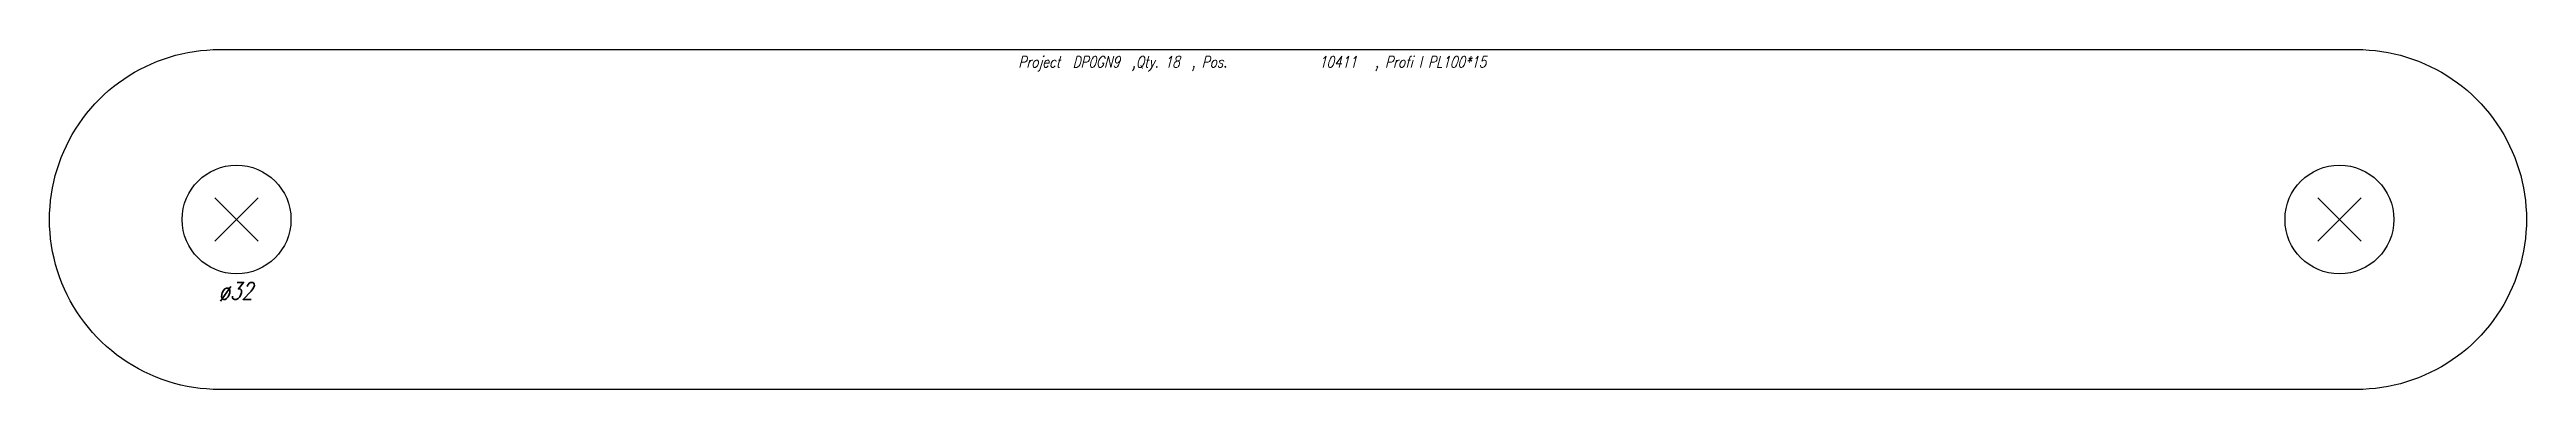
# Model space of a CAD drawing. Extents: x 0 to 728, y -50 to 50.
import ezdxf

# ---------------------------------------------------------------- set-up
doc = ezdxf.new("R2010")
doc.units = 0
doc.header["$LTSCALE"] = 10
for name, color, linetype in [('BEZ_SCHRAUBEN', 7, 'CONTINUOUS'), ('SCHRAUBEN', 7, 'CONTINUOUS'), ('TEILE', 7, 'CONTINUOUS'), ('UNTERSCHRIFT', 7, 'CONTINUOUS')]:
    doc.layers.add(name, color=color, linetype=linetype)
doc.styles.get("Standard").update_dxf_attribs({"font": 'ROMANS'})

msp = doc.modelspace()

# ---------------------------------------------------------------- linework, layer by layer
at = {"layer": 'SCHRAUBEN', "color": 6}
for p, q in [((61.396973, 6.400001), (48.596973, -6.400001)), ((48.596973, 6.400001), (61.396973, -6.400001)), ((679.818115, 6.400001), (667.018127, -6.400001)), ((667.018127, 6.400001), (679.818115, -6.400001))]:
    msp.add_line(p, q, dxfattribs=at)
at = {"layer": 'SCHRAUBEN', "color": 2}
for centre in [(54.996971, 0), (673.418091, 0)]:
    msp.add_circle(centre, 16, dxfattribs=at)
at = {"layer": 'TEILE', "color": 2}
for p, q in [((25.000107, 43.301334), (26.636681, 44.205833)), ((26.636681, 44.205833), (28.305933, 45.048504)), ((28.305933, 45.048504), (30.005524, 45.828171)), ((30.005524, 45.828171), (31.733076, 46.543736)), ((31.733076, 46.543736), (33.486176, 47.194214)), ((33.486176, 47.194214), (35.262371, 47.778683)), ((35.262371, 47.778683), (37.059177, 48.296326)), ((37.059177, 48.296326), (38.874084, 48.746429)), ((38.874084, 48.746429), (40.704544, 49.128349)), ((40.704544, 49.128349), (42.548012, 49.441563)), ((42.548012, 49.441563), (44.401901, 49.685627)), ((44.401901, 49.685627), (46.263622, 49.860199)), ((46.263622, 49.860199), (48.130566, 49.965042)), ((48.130566, 49.965042), (50.000122, 50)), ((50.000122, 50), (50, 50)), ((50, 50), (678.418091, 50)), ((678.418091, 50), (680.28772, 49.965054)), ((680.28772, 49.965054), (682.154602, 49.86021)), ((682.154602, 49.86021), (684.016357, 49.685635)), ((684.016357, 49.685635), (685.870239, 49.441566)), ((685.870239, 49.441566), (687.713684, 49.128349)), ((687.713684, 49.128349), (689.544128, 48.746422)), ((689.544128, 48.746422), (691.359131, 48.296322)), ((691.359131, 48.296322), (693.155884, 47.778671)), ((693.155884, 47.778671), (694.932129, 47.194199)), ((694.932129, 47.194199), (696.685181, 46.543724)), ((696.685181, 46.543724), (698.41272, 45.828148)), ((698.41272, 45.828148), (700.112305, 45.048481)), ((700.112305, 45.048481), (701.781555, 44.205803)), ((701.781555, 44.205803), (703.418091, 43.301308)), ((14.644726, 35.355404), (15.991432, 36.65266)), ((15.991432, 36.65266), (17.385706, 37.898651)), ((17.385706, 37.898651), (18.825592, 39.09164)), ((18.825592, 39.09164), (20.309078, 40.229954)), ((20.309078, 40.229954), (21.834091, 41.312004)), ((21.834091, 41.312004), (23.398497, 42.336273)), ((23.398497, 42.336273), (25.000107, 43.301334)), ((703.418091, 43.301308), (705.019775, 42.336243)), ((705.019775, 42.336243), (706.584167, 41.311974)), ((706.584167, 41.311974), (708.109131, 40.229919)), ((708.109131, 40.229919), (709.592651, 39.09161)), ((709.592651, 39.09161), (711.032471, 37.898621)), ((711.032471, 37.898621), (712.426758, 36.652626)), ((712.426758, 36.652626), (713.773499, 35.35537)), ((8.688099, 28.166061), (9.770153, 29.691069)), ((9.770153, 29.691069), (10.908474, 31.174549)), ((10.908474, 31.174549), (12.101467, 32.614433)), ((12.101467, 32.614433), (13.347465, 34.008701)), ((13.347465, 34.008701), (14.644726, 35.355404)), ((713.773499, 35.35537), (715.07074, 34.008667)), ((715.07074, 34.008667), (716.316772, 32.614399)), ((716.316772, 32.614399), (717.509705, 31.174517)), ((717.509705, 31.174517), (718.64801, 29.691032)), ((718.64801, 29.691032), (719.730103, 28.166025)), ((4.951578, 21.694231), (5.794255, 23.363478)), ((5.794255, 23.363478), (6.698759, 25.00005)), ((6.698759, 25.00005), (7.663823, 26.601658)), ((7.663823, 26.601658), (8.688099, 28.166061)), ((719.730103, 28.166025), (720.754333, 26.601624)), ((720.754333, 26.601624), (721.719421, 25.000019)), ((721.719421, 25.000019), (722.623901, 23.363447)), ((722.623901, 23.363447), (723.466553, 21.694201)), ((1.703715, 12.940977), (2.221368, 14.737787)), ((2.221368, 14.737787), (2.805845, 16.513987)), ((2.805845, 16.513987), (3.456326, 18.267088)), ((3.456326, 18.267088), (4.171905, 19.994642)), ((4.171905, 19.994642), (4.951578, 21.694231)), ((723.466553, 21.694201), (724.246216, 19.994614)), ((724.246216, 19.994614), (724.961853, 18.267061)), ((724.961853, 18.267061), (725.612305, 16.51396)), ((725.612305, 16.51396), (726.196777, 14.737764)), ((726.196777, 14.737764), (726.714417, 12.940956)), ((0.31439, 5.59823), (0.55846, 7.452125)), ((0.55846, 7.452125), (0.871679, 9.295596)), ((0.871679, 9.295596), (1.253609, 11.126066)), ((1.253609, 11.126066), (1.703715, 12.940977)), ((726.714417, 12.940956), (727.164551, 11.126049)), ((727.164551, 11.126049), (727.546448, 9.29558)), ((727.546448, 9.29558), (727.859619, 7.452111)), ((727.859619, 7.452111), (728.103699, 5.59822)), ((0, 0), (0.034965, 1.869557)), ((0.000005, 0.00012), (0, 0)), ((0, 0), (0, 0)), ((0.036691, -1.915021), (0.000005, 0.00012)), ((0.034965, 1.869557), (0.13981, 3.736506)), ((0.13981, 3.736506), (0.31439, 5.59823)), ((728.103699, 5.59822), (728.278259, 3.7365)), ((728.278259, 3.7365), (728.383179, 1.869553)), ((728.383179, 1.869553), (728.418091, -0.000008)), ((728.418091, 0), (728.383179, -1.869561)), ((728.418091, -0.000008), (728.418091, 0)), ((728.418091, 0), (728.418091, 0)), ((0.146706, -3.827352), (0.036691, -1.915021)), ((0.329888, -5.734066), (0.146706, -3.827352)), ((0.585968, -7.632363), (0.329888, -5.734066)), ((728.103699, -5.598228), (727.859619, -7.452119)), ((728.278259, -3.736507), (728.103699, -5.598228)), ((728.383179, -1.869561), (728.278259, -3.736507)), ((0.91457, -9.51946), (0.585968, -7.632363)), ((1.315213, -11.392585), (0.91457, -9.51946)), ((1.787307, -13.248989), (1.315213, -11.392585)), ((2.33016, -15.08595), (1.787307, -13.248989)), ((726.714417, -12.940964), (726.196777, -14.737772)), ((727.164551, -11.126056), (726.714417, -12.940964)), ((727.546448, -9.295588), (727.164551, -11.126056)), ((727.859619, -7.452119), (727.546448, -9.295588)), ((2.942976, -16.90077), (2.33016, -15.08595)), ((3.624855, -18.690784), (2.942976, -16.90077)), ((4.374796, -20.453367), (3.624855, -18.690784)), ((5.191699, -22.185934), (4.374796, -20.453367)), ((723.466553, -21.694206), (722.623901, -23.363455)), ((724.246216, -19.994619), (723.466553, -21.694206)), ((724.961853, -18.267067), (724.246216, -19.994619)), ((725.612244, -16.513968), (724.961853, -18.267067)), ((726.196777, -14.737772), (725.612244, -16.513968)), ((6.074364, -23.885937), (5.191699, -22.185934)), ((7.021496, -25.550884), (6.074364, -23.885937)), ((8.031706, -27.178333), (7.021496, -25.550884)), ((9.10351, -28.765896), (8.031706, -27.178333)), ((10.235336, -30.311237), (9.10351, -28.765896)), ((719.730103, -28.166031), (718.64801, -29.691038)), ((720.754333, -26.601629), (719.730103, -28.166031)), ((721.719421, -25.000023), (720.754333, -26.601629)), ((722.623901, -23.363455), (721.719421, -25.000023)), ((11.425523, -31.812094), (10.235336, -30.311237)), ((12.672321, -33.266262), (11.425523, -31.812094)), ((13.973906, -34.671604), (12.672321, -33.266262)), ((15.328363, -36.026062), (13.973906, -34.671604)), ((16.733706, -37.327648), (15.328363, -36.026062)), ((713.773499, -35.355373), (712.426758, -36.65263)), ((715.07074, -34.008671), (713.773499, -35.355373)), ((716.316772, -32.614403), (715.07074, -34.008671)), ((717.509705, -31.174522), (716.316772, -32.614403)), ((718.64801, -29.691038), (717.509705, -31.174522)), ((18.187872, -38.574448), (16.733706, -37.327648)), ((19.688726, -39.764637), (18.187872, -38.574448)), ((21.23407, -40.896461), (19.688726, -39.764637)), ((22.821627, -41.968269), (21.23407, -40.896461)), ((24.449074, -42.978481), (22.821627, -41.968269)), ((26.114021, -43.925613), (24.449074, -42.978481)), ((703.418091, -43.301308), (701.781555, -44.205811)), ((705.019775, -42.33625), (703.418091, -43.301308)), ((706.584167, -41.311981), (705.019775, -42.33625)), ((708.109131, -40.229927), (706.584167, -41.311981)), ((709.59259, -39.09161), (708.109131, -40.229927)), ((711.032471, -37.898624), (709.59259, -39.09161)), ((712.426758, -36.65263), (711.032471, -37.898624)), ((27.814018, -44.808277), (26.114021, -43.925613)), ((29.546577, -45.625183), (27.814018, -44.808277)), ((31.309156, -46.375122), (29.546577, -45.625183)), ((33.099167, -47.057003), (31.309156, -46.375122)), ((34.913975, -47.669823), (33.099167, -47.057003)), ((36.750931, -48.212669), (34.913975, -47.669823)), ((38.607327, -48.684769), (36.750931, -48.212669)), ((40.480446, -49.085411), (38.607327, -48.684769)), ((42.367535, -49.414021), (40.480446, -49.085411)), ((44.265827, -49.670105), (42.367535, -49.414021)), ((46.172539, -49.853287), (44.265827, -49.670105)), ((48.084862, -49.963306), (46.172539, -49.853287)), ((50, -50), (48.084862, -49.963306)), ((678.418091, -50), (50, -50)), ((680.28772, -49.965054), (678.418091, -50.000015)), ((678.418091, -50.000015), (678.418091, -50)), ((682.154602, -49.86021), (680.28772, -49.965054)), ((684.016357, -49.685635), (682.154602, -49.86021)), ((685.870239, -49.441566), (684.016357, -49.685635)), ((687.713684, -49.128349), (685.870239, -49.441566)), ((689.544128, -48.746422), (687.713684, -49.128349)), ((691.359131, -48.296322), (689.544128, -48.746422)), ((693.155884, -47.778671), (691.359131, -48.296322)), ((694.932129, -47.194199), (693.155884, -47.778671)), ((696.685181, -46.543724), (694.932129, -47.194199)), ((698.41272, -45.828148), (696.685181, -46.543724)), ((700.112305, -45.048481), (698.41272, -45.828148)), ((701.781555, -44.205811), (700.112305, -45.048481))]:
    msp.add_line(p, q, dxfattribs=at)

# ---------------------------------------------------------------- texts
at = {"layer": 'BEZ_SCHRAUBEN', "color": 2, "oblique": 15, "width": 0.8}
msp.add_text(' ø32', height=5, dxfattribs=at).set_placement((46.996971, -23.500002))
at = {"layer": 'UNTERSCHRIFT', "color": 2, "oblique": 15, "width": 0.8}
for s, p in [('Project  DP0GN9  ,Qty. 18  , Pos. ', (284.909058, 44.750004)), ('10411', (373.309052, 44.750004)), ('  , Profi l PL100*15', (386.309052, 44.750004))]:
    msp.add_text(s, height=3.25, dxfattribs=at).set_placement(p)

doc.saveas('drawing.dxf')
